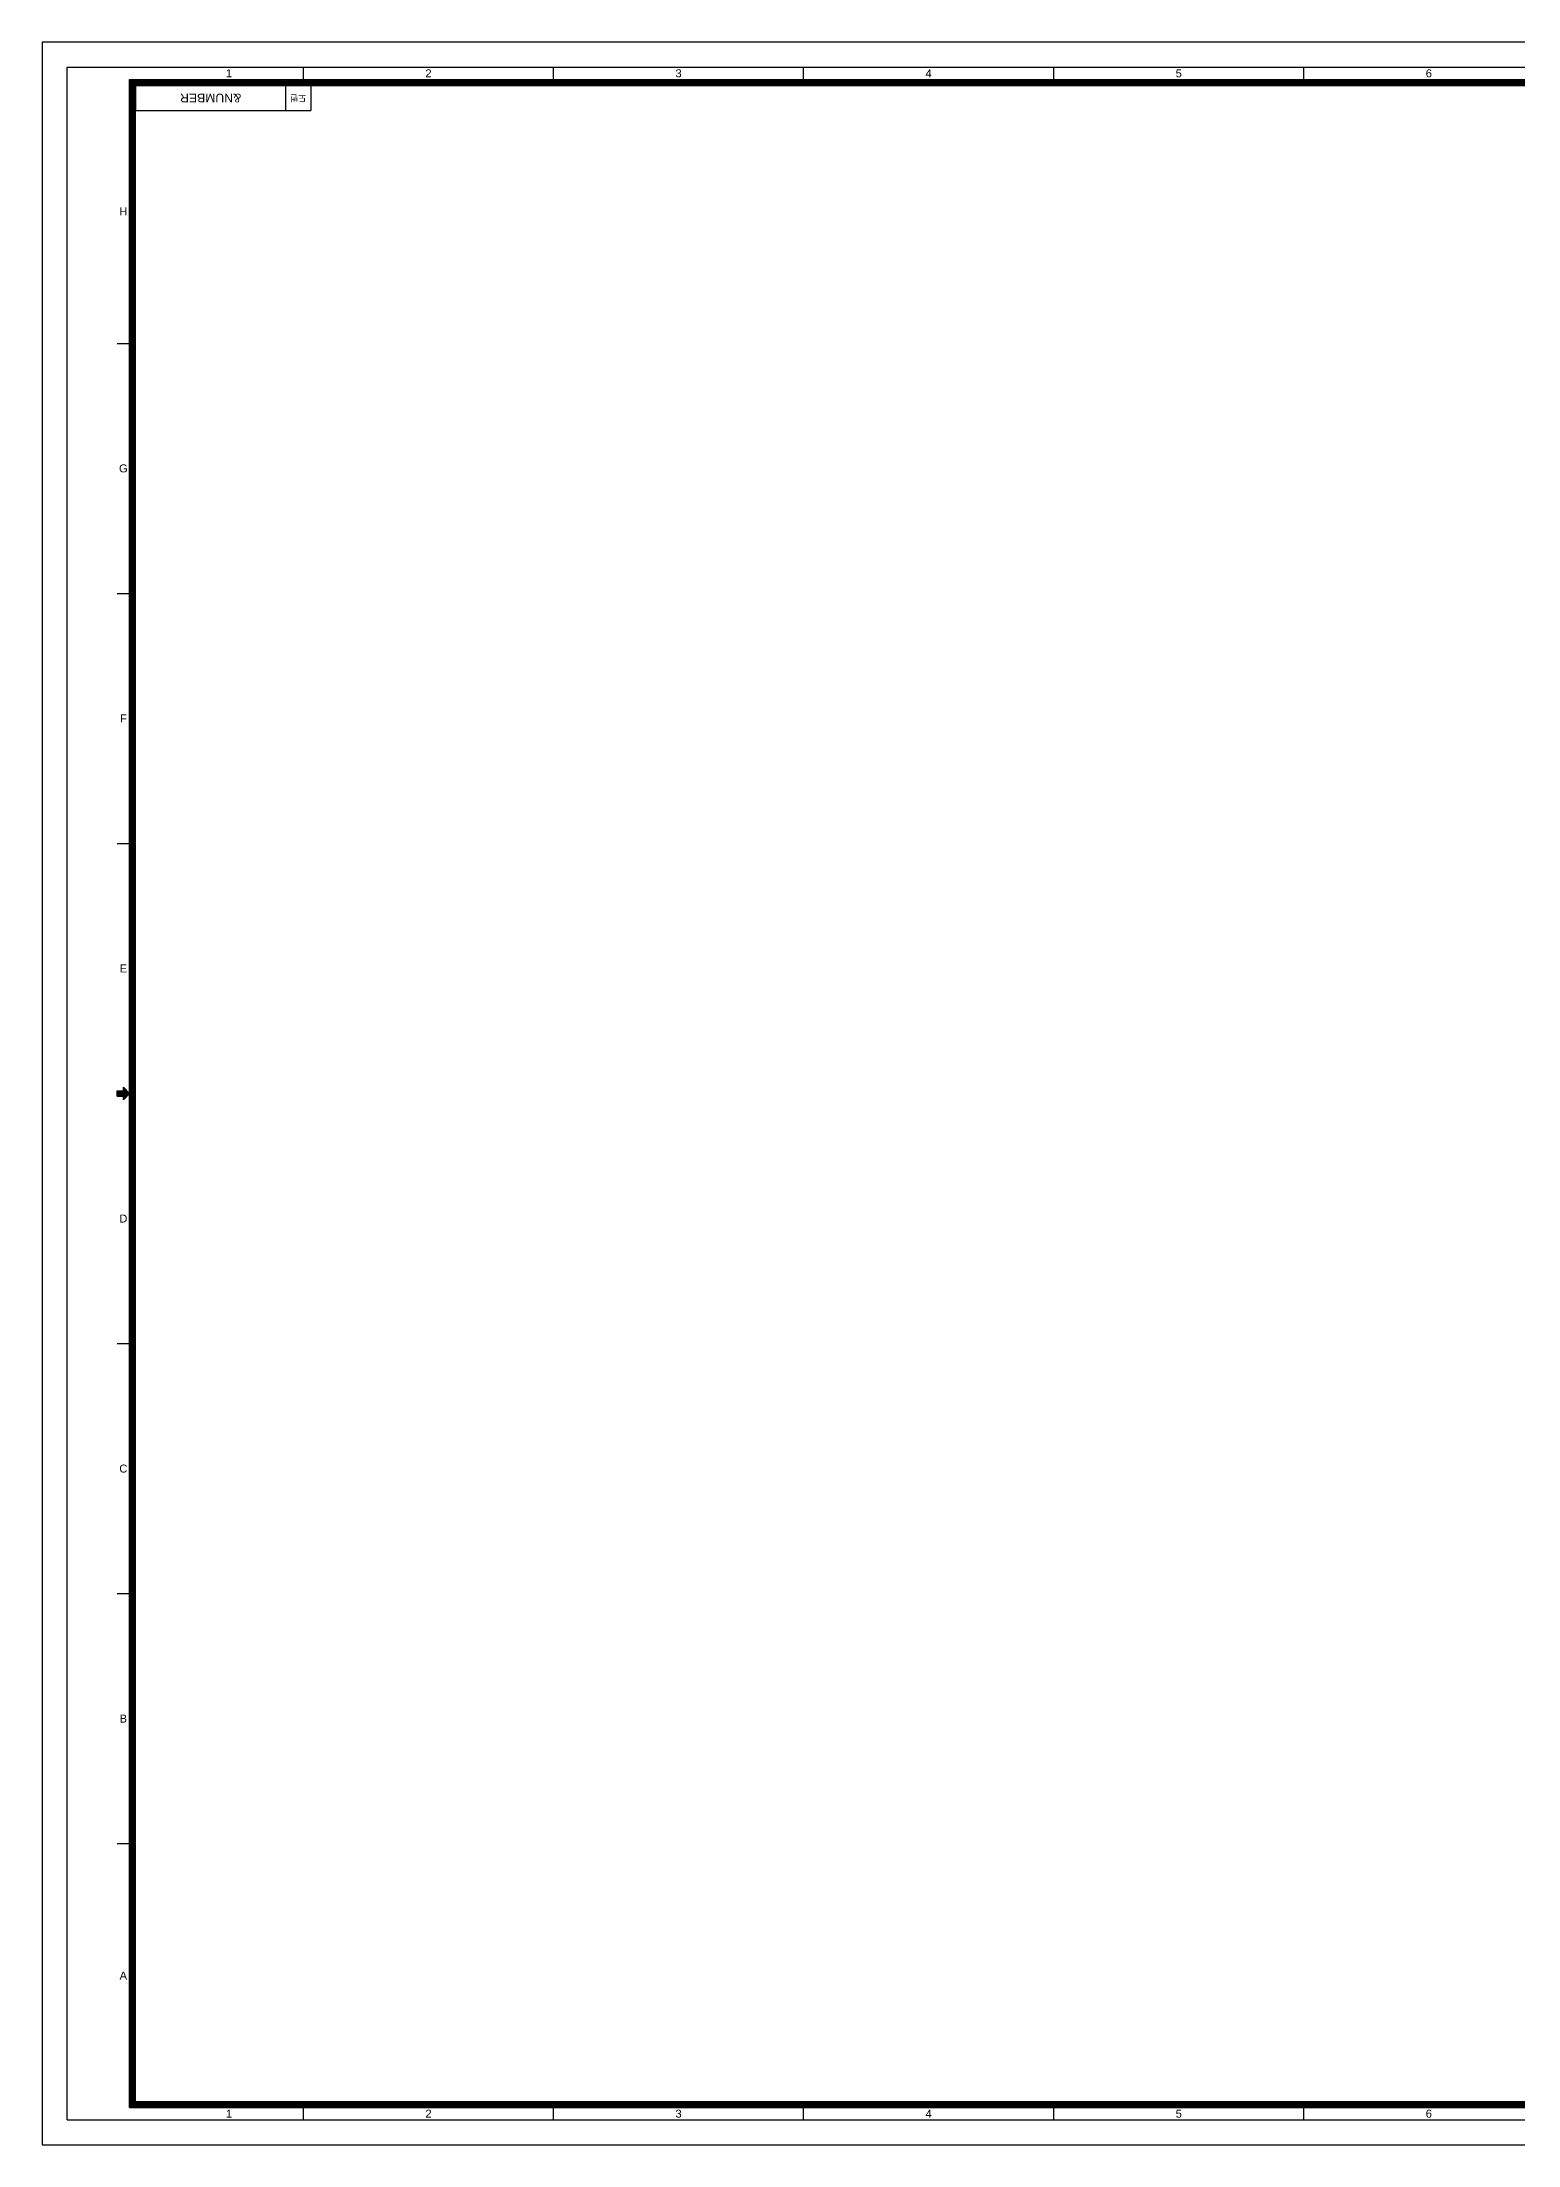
# Model space of a CAD drawing. Header units: millimetres. Extents: x 0 to 1189, y 0 to 841.
# Drawn here: x 0 to 590, y 0 to 841 of the extents above; entities that cross this region are included whole.
import ezdxf

# ---------------------------------------------------------------- set-up
doc = ezdxf.new("R2010")
doc.units = ezdxf.units.MM
doc.header["$LTSCALE"] = 65.395
doc.layers.get('0').update_dxf_attribs({"linetype": 'CONTINUOUS'})
doc.layers.add('FRAME', color=7, linetype='CONTINUOUS')
doc.styles.add('TEXTSTYLE_2', font='arialuni.ttf')

msp = doc.modelspace()

# ---------------------------------------------------------------- linework, layer by layer
at = {"color": 7}
for p, q in [((37.4, 823.6), (107.4, 823.6)), ((37.4, 823.6), (37.4, 813.6)), ((97.4, 823.6), (97.4, 813.6)), ((107.4, 823.6), (107.4, 813.6)), ((37.4, 813.6), (107.4, 813.6))]:
    msp.add_line(p, q, dxfattribs=at)
at = {"layer": 'FRAME', "color": 7}
for p, q in [((0, 841), (0, 0)), ((1189, 841), (0, 841)), ((10, 10), (10, 831)), ((10, 831), (1179, 831)), ((35, 15), (35, 826)), ((35, 826), (1174, 826)), ((35.3, 15.3), (35.3, 825.7)), ((35.3, 825.7), (1173.7, 825.7)), ((35.6, 15.6), (35.6, 825.4)), ((35.6, 825.4), (1173.4, 825.4)), ((35.9, 15.9), (35.9, 825.1)), ((35.9, 825.1), (1173.1, 825.1)), ((36.2, 16.2), (36.2, 824.8)), ((36.2, 824.8), (1172.8, 824.8)), ((36.5, 16.5), (36.5, 824.5)), ((36.5, 824.5), (1172.5, 824.5)), ((36.8, 16.8), (36.8, 824.2)), ((36.8, 824.2), (1172.2, 824.2)), ((104.5, 826), (104.5, 831)), ((204.5, 826), (204.5, 831)), ((304.5, 826), (304.5, 831)), ((404.5, 826), (404.5, 831)), ((504.5, 826), (504.5, 831)), ((37.1, 17.1), (37.1, 823.9)), ((37.1, 823.9), (1171.9, 823.9)), ((37.4, 17.4), (37.4, 823.6)), ((37.4, 823.6), (1171.6, 823.6)), ((30, 720.5), (35, 720.5)), ((30, 620.5), (35, 620.5)), ((30, 520.5), (35, 520.5)), ((30, 419.5), (30, 421.5)), ((30, 421.5), (34, 421.5)), ((30, 421.3), (34.2, 421.3)), ((30, 421.1), (34.4, 421.1)), ((30, 420.9), (34.6, 420.9)), ((30, 420.7), (34.8, 420.7)), ((30, 420.5), (35, 420.5)), ((32.5, 421.5), (32.5, 423)), ((32.5, 423), (35, 420.5)), ((32.5, 422.9), (32.6, 422.9)), ((32.5, 422.7), (32.8, 422.7)), ((32.5, 422.5), (33, 422.5)), ((32.5, 422.3), (33.2, 422.3)), ((32.5, 422.1), (33.4, 422.1)), ((32.5, 421.9), (33.6, 421.9)), ((32.5, 421.7), (33.8, 421.7)), ((32.5, 418), (35, 420.5)), ((30, 420.3), (34.8, 420.3)), ((30, 420.1), (34.6, 420.1)), ((30, 419.9), (34.4, 419.9)), ((30, 419.7), (34.2, 419.7)), ((30, 419.5), (34, 419.5)), ((32.5, 418), (32.5, 419.5)), ((32.5, 419.3), (33.8, 419.3)), ((32.5, 419.1), (33.6, 419.1)), ((32.5, 418.9), (33.4, 418.9)), ((32.5, 418.7), (33.2, 418.7)), ((32.5, 418.5), (33, 418.5)), ((32.5, 418.3), (32.8, 418.3)), ((32.5, 418.1), (32.6, 418.1)), ((30, 320.5), (35, 320.5)), ((30, 220.5), (35, 220.5)), ((30, 120.5), (35, 120.5)), ((37.1, 17.1), (1171.9, 17.1)), ((37.4, 17.4), (1171.6, 17.4)), ((10, 10), (1179, 10)), ((35, 15), (1174, 15)), ((35.3, 15.3), (1173.7, 15.3)), ((35.6, 15.6), (1173.4, 15.6)), ((35.9, 15.9), (1173.1, 15.9)), ((36.2, 16.2), (1172.8, 16.2)), ((36.5, 16.5), (1172.5, 16.5)), ((36.8, 16.8), (1172.2, 16.8)), ((104.5, 10), (104.5, 15)), ((204.5, 10), (204.5, 15)), ((304.5, 10), (304.5, 15)), ((404.5, 10), (404.5, 15)), ((504.5, 10), (504.5, 15)), ((0, 0), (1189, 0))]:
    msp.add_line(p, q, dxfattribs=at)

# ---------------------------------------------------------------- texts
at = {"color": 7, "attachment_point": 2, "rotation": 180, "line_spacing_factor": 0.9, "style": 'TEXTSTYLE_2'}
for s, insert, char_height, width in [('&NUMBER', (67.4, 816.85), 3.5, 24.4869), ('도번', (102.4, 817.35), 2.5, 6.9963)]:
    msp.add_mtext(s, dxfattribs=dict(at, insert=insert, char_height=char_height, width=width))
at = {"layer": 'FRAME', "color": 7, "char_height": 3.2, "attachment_point": 2, "line_spacing_factor": 0.9, "style": 'TEXTSTYLE_2'}
for s, insert, width in [('1', (74.75, 830.1), 2.4955), ('2', (154.5, 830.1), 2.4955), ('3', (254.5, 830.1), 2.4955), ('4', (354.5, 830.1), 2.4955), ('5', (454.5, 830.1), 2.4955), ('6', (554.5, 830.1), 2.4955), ('H', (32.5, 774.85), 3.2358), ('G', (32.5, 672.1), 3.4866), ('F', (32.5, 572.1), 2.7343), ('E', (32.5, 472.1), 2.9851), ('D', (32.5, 372.1), 3.2358), ('C', (32.5, 272.1), 3.2358), ('B', (32.5, 172.1), 2.9851), ('A', (32.5, 69.35), 2.997), ('1', (74.75, 14.1), 2.4955), ('2', (154.5, 14.1), 2.4955), ('3', (254.5, 14.1), 2.4955), ('4', (354.5, 14.1), 2.4955), ('5', (454.5, 14.1), 2.4955), ('6', (554.5, 14.1), 2.4955)]:
    msp.add_mtext(s, dxfattribs=dict(at, insert=insert, width=width))

doc.saveas('drawing.dxf')
